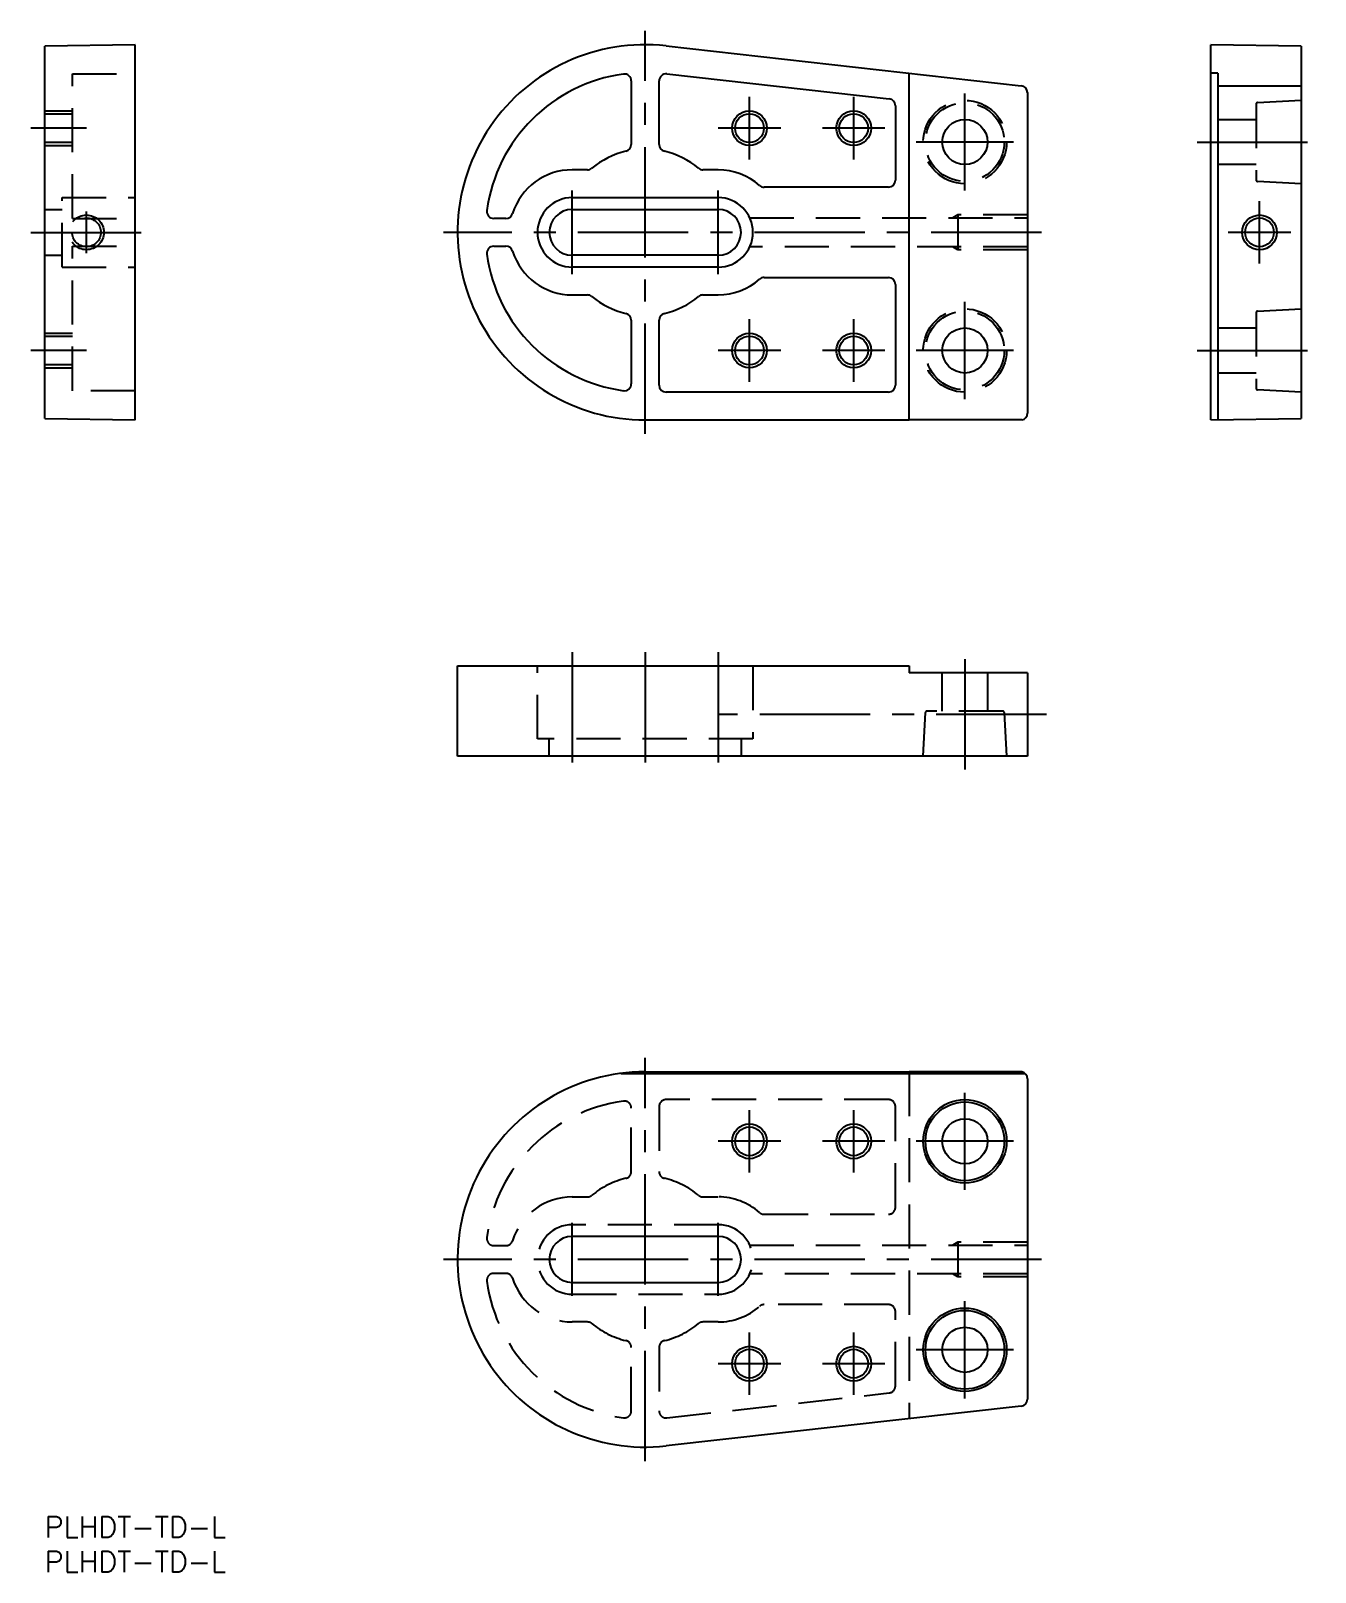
# Model space of a CAD drawing. Extents: x -2 to 183, y -8 to 214.
import ezdxf

# ---------------------------------------------------------------- set-up
doc = ezdxf.new("R2010")
doc.units = 0
doc.header["$LTSCALE"] = 0.5
doc.linetypes.add('CENTER', pattern=[50.8, 31.75, -6.35, 6.35, -6.35])
doc.linetypes.add('DASHED', pattern=[19.05, 12.7, -6.35])
for name, color, linetype in [('MSM_CENTER', 1, 'CENTER'), ('MSM_CONTINUOUS', 7, 'CONTINUOUS'), ('MSM_DASHED', 4, 'DASHED'), ('MSM_NARROW', 5, 'CONTINUOUS'), ('MSM_PART_NUMBER', 7, 'CONTINUOUS')]:
    doc.layers.add(name, color=color, linetype=linetype)
doc.styles.get("Standard").update_dxf_attribs({"font": 'txt.shx', "height": 3, "bigfont": 'bigfont.shx'})

# ---------------------------------------------------------------- blocks, each defined once
blk = doc.blocks.new('*U10')
at = {"layer": 'MSM_PART_NUMBER'}
blk.add_text('PLHDT-TD-L', height=3, dxfattribs=at).set_placement((0, -3))
blk = doc.blocks.new('*U11')
at = {"layer": 'MSM_PART_NUMBER'}
blk.add_text('PLHDT-TD-L', height=3, dxfattribs=at).set_placement((0, -8))

msp = doc.modelspace()

# ---------------------------------------------------------------- linework, layer by layer
at = {"layer": 'MSM_CENTER'}
for p, q in [((86.4, 155.8), (86.4, 213.8)), ((101.4, 195.3), (101.4, 204.3)), ((116.4, 195.3), (116.4, 204.3)), ((132.4, 190.8), (132.4, 204.8)), ((6, 199.8), (-2, 199.8)), ((105.9, 199.8), (96.9, 199.8)), ((120.9, 199.8), (111.9, 199.8)), ((139.4, 197.8), (125.4, 197.8)), ((165.8, 197.8), (182.8, 197.8)), ((75.9, 178.8), (75.9, 190.8)), ((96.9, 178.8), (96.9, 190.8)), ((174.8, 180.3), (174.8, 189.3)), ((6, 181.8), (6, 187.8)), ((-2, 184.8), (15, 184.8)), ((143.4, 184.8), (57.4, 184.8)), ((179.3, 184.8), (170.3, 184.8)), ((132.4, 160.8), (132.4, 174.8)), ((101.4, 163.3), (101.4, 172.3)), ((116.4, 163.3), (116.4, 172.3)), ((6, 167.8), (-2, 167.8)), ((105.9, 167.8), (96.9, 167.8)), ((120.9, 167.8), (111.9, 167.8)), ((139.4, 167.8), (125.4, 167.8)), ((165.8, 167.8), (182.8, 167.8)), ((75.9, 124.4), (75.9, 107.4)), ((86.4, 124.4), (86.4, 107.4)), ((96.9, 124.4), (96.9, 107.4)), ((132.4, 123.4), (132.4, 107.4)), ((144.15, 115.4), (96.9, 115.4)), ((86.4, 7.99), (86.4, 66)), ((132.4, 47), (132.4, 61)), ((101.4, 49.5), (101.4, 58.5)), ((116.4, 49.5), (116.4, 58.5)), ((105.9, 54), (96.9, 54)), ((120.9, 54), (111.9, 54)), ((139.4, 54), (125.4, 54)), ((75.9, 31.75), (75.9, 42.25)), ((96.9, 31.75), (96.9, 42.25)), ((143.4, 37), (57.4, 37)), ((132.4, 17), (132.4, 31)), ((101.4, 17.5), (101.4, 26.5)), ((116.4, 17.5), (116.4, 26.5)), ((139.4, 24), (125.4, 24)), ((105.9, 22), (96.9, 22)), ((120.9, 22), (111.9, 22))]:
    msp.add_line(p, q, dxfattribs=at)
at = {"layer": 'MSM_CONTINUOUS'}
for p, q in [((13, 211.8), (0, 211.57)), ((0, 158.03), (0, 211.57)), ((13, 157.8), (13, 211.8)), ((89.41, 211.63), (140.51, 205.9)), ((180.8, 211.57), (167.8, 211.8)), ((167.8, 157.8), (167.8, 211.8)), ((180.8, 211.57), (180.8, 158.03)), ((84.4, 206.59), (84.4, 197.45)), ((88.4, 197.45), (88.4, 206.6)), ((89.51, 207.6), (121.51, 204.01)), ((124.4, 157.8), (124.4, 207.71)), ((168.8, 207.71), (167.8, 207.71)), ((168.8, 207.71), (168.8, 157.82)), ((141.4, 204.91), (141.4, 158.8)), ((168.8, 205.9), (180.8, 205.9)), ((122.4, 203.01), (122.4, 192.3)), ((78.09, 193.8), (75.9, 193.8)), ((96.9, 193.8), (94.71, 193.8)), ((121.4, 191.3), (103.51, 191.3)), ((75.9, 189.8), (96.9, 189.8)), ((66.36, 186.8), (64.61, 186.8)), ((75.9, 188.1), (96.9, 188.1)), ((64.61, 182.8), (66.36, 182.8)), ((96.9, 181.5), (75.9, 181.5)), ((96.9, 179.8), (75.9, 179.8)), ((103.51, 178.3), (121.4, 178.3)), ((75.9, 175.8), (78.09, 175.8)), ((94.71, 175.8), (96.9, 175.8)), ((122.4, 177.3), (122.4, 162.8)), ((84.4, 172.15), (84.4, 163.01)), ((88.4, 162.8), (88.4, 172.15)), ((121.4, 161.8), (89.4, 161.8)), ((0, 158.03), (13, 157.8)), ((86.4, 157.8), (124.4, 157.8)), ((140.59, 157.82), (124.4, 157.82)), ((167.8, 157.8), (180.8, 158.03)), ((59.4, 122.4), (124.4, 122.4)), ((59.4, 109.4), (59.4, 122.4)), ((124.4, 122.4), (124.4, 121.4)), ((141.4, 121.4), (124.4, 121.4)), ((141.4, 121.4), (141.4, 109.4)), ((141.4, 109.4), (59.4, 109.4)), ((82.91, 63.77), (141.03, 63.77)), ((86.4, 64), (124.4, 64)), ((124.4, 64), (124.4, 63.98)), ((140.59, 63.98), (124.4, 63.98)), ((141.4, 63), (141.4, 16.89)), ((96.9, 40.3), (75.9, 40.3)), ((75.9, 33.7), (96.9, 33.7)), ((140.51, 15.9), (89.41, 10.17))]:
    msp.add_line(p, q, dxfattribs=at)
for centre, radius in [((101.4, 199.8), 2.07), ((116.4, 199.8), 2.07), ((132.4, 197.8), 3.25), ((174.8, 184.8), 2.07), ((132.4, 167.8), 3.25), ((101.4, 167.8), 2.07), ((116.4, 167.8), 2.07), ((132.4, 54), 6), ((132.4, 54), 5.67), ((101.4, 54), 2.07), ((116.4, 54), 2.07), ((132.4, 54), 3.25), ((132.4, 24), 6), ((132.4, 24), 5.67), ((132.4, 24), 3.25), ((101.4, 22), 2.07), ((116.4, 22), 2.07)]:
    msp.add_circle(centre, radius, dxfattribs=at)
for centre, radius, start, end in [((86.4, 184.8), 27, 83.5999, 270), ((86.4, 184.8), 23, 97.8375, 172.1625), ((83.4, 206.59), 1, 0, 97.8375), ((89.4, 206.6), 1, 83.5999, 180), ((140.4, 204.91), 1, 0, 83.5999), ((121.4, 203.01), 1, 0, 83.5999), ((83.4, 197.45), 1, 283.3424, 0), ((89.4, 197.45), 1, 180, 256.6576), ((86.4, 184.8), 12, 103.3424, 129.7151), ((86.4, 184.8), 12, 50.2849, 76.6576), ((75.9, 184.8), 9, 90, 162.5424), ((78.09, 194.8), 1, 270, 309.7151), ((94.71, 194.8), 1, 230.2849, 270), ((96.9, 184.8), 9, 48.5904, 90), ((103.51, 192.3), 1, 228.5904, 270), ((121.4, 192.3), 1, 270, 0), ((75.9, 184.8), 5, 90, 270), ((96.9, 184.8), 5, 270, 90), ((64.61, 187.8), 1, 172.1625, 270), ((66.36, 187.8), 1, 270, 342.5424), ((75.9, 184.8), 3.3, 90, 270), ((96.9, 184.8), 3.3, 270, 90), ((64.61, 181.8), 1, 90, 187.8375), ((66.36, 181.8), 1, 17.4576, 90), ((75.9, 184.8), 9, 197.4576, 270), ((86.4, 184.8), 23, 187.8375, 262.1625), ((96.9, 184.8), 9, 270, 311.4096), ((103.51, 177.3), 1, 90, 131.4096), ((121.4, 177.3), 1, 0, 90), ((78.09, 174.8), 1, 50.2849, 90), ((86.4, 184.8), 12, 230.2849, 256.6576), ((86.4, 184.8), 12, 283.3424, 309.7151), ((94.71, 174.8), 1, 90, 129.7151), ((83.4, 172.15), 1, 0, 76.6576), ((89.4, 172.15), 1, 103.3424, 180), ((83.4, 163.01), 1, 262.1625, 0), ((89.4, 162.8), 1, 180, 270), ((121.4, 162.8), 1, 270, 0), ((140.4, 158.8), 1, 280.7209, 0), ((86.4, 37), 27, 90, 276.4001), ((140.4, 63), 1, 0, 79.2791), ((75.9, 37), 3.3, 90, 270), ((96.9, 37), 3.3, 270, 90), ((140.4, 16.89), 1, 276.4001, 0)]:
    msp.add_arc(centre, radius, start, end, dxfattribs=at)
at = {"layer": 'MSM_DASHED'}
for p, q in [((4, 186.8), (4, 207.6)), ((4, 207.59), (13, 207.59)), ((0, 202.3), (4, 202.3)), ((0, 201.87), (4, 201.87)), ((174.3, 203.27), (174.3, 192.33)), ((174.49, 203.47), (180.8, 203.8)), ((168.8, 201.05), (174.3, 201.05)), ((4, 197.73), (0, 197.73)), ((0, 197.3), (4, 197.3)), ((174.3, 194.55), (168.8, 194.55)), ((180.8, 191.8), (174.49, 192.13)), ((2.5, 179.8), (2.5, 189.8)), ((2.5, 189.8), (13, 189.8)), ((0, 188.1), (2.5, 188.1)), ((4, 186.8), (13, 186.8)), ((101.45, 186.87), (141.4, 186.87)), ((131.4, 187.3), (130.65, 186.87)), ((141.4, 187.3), (131.4, 187.3)), ((131.4, 187.3), (131.4, 182.3)), ((4, 162.01), (4, 182.8)), ((4, 182.8), (13, 182.8)), ((141.4, 182.73), (101.46, 182.73)), ((131.4, 182.3), (130.65, 182.73)), ((141.4, 182.3), (131.4, 182.3)), ((0, 181.5), (2.5, 181.5)), ((2.5, 179.8), (13, 179.8)), ((174.3, 173.27), (174.3, 162.33)), ((174.49, 173.47), (180.8, 173.8)), ((168.8, 171.05), (174.3, 171.05)), ((0, 170.3), (4, 170.3)), ((0, 169.87), (4, 169.87)), ((4, 165.73), (0, 165.73)), ((0, 165.3), (4, 165.3)), ((174.3, 164.55), (168.8, 164.55)), ((13, 162.01), (4, 162.01)), ((180.8, 161.8), (174.49, 162.13)), ((70.9, 111.9), (70.9, 122.4)), ((101.9, 122.4), (101.9, 111.9)), ((129.15, 115.9), (129.15, 121.4)), ((135.65, 121.4), (135.65, 115.9)), ((126.4, 109.4), (126.73, 115.71)), ((137.87, 115.9), (126.93, 115.9)), ((138.07, 115.71), (138.4, 109.4)), ((101.9, 111.9), (70.9, 111.9)), ((72.6, 109.4), (72.6, 111.9)), ((100.2, 111.9), (100.2, 109.4)), ((124.4, 63.98), (124.4, 14.09)), ((121.4, 60), (89.4, 60)), ((84.4, 49.65), (84.4, 58.79)), ((88.4, 59), (88.4, 49.65)), ((122.4, 44.5), (122.4, 59)), ((75.9, 46), (78.09, 46)), ((94.71, 46), (96.9, 46)), ((103.51, 43.5), (121.4, 43.5)), ((96.9, 42), (75.9, 42)), ((64.61, 39), (66.36, 39)), ((101.45, 39.07), (141.4, 39.07)), ((131.4, 39.5), (130.65, 39.07)), ((141.4, 39.5), (131.4, 39.5)), ((131.4, 39.5), (131.4, 34.5)), ((66.36, 35), (64.61, 35)), ((141.4, 34.93), (101.45, 34.93)), ((131.4, 34.5), (130.65, 34.93)), ((141.4, 34.5), (131.4, 34.5)), ((75.9, 32), (96.9, 32)), ((121.4, 30.5), (103.51, 30.5)), ((122.4, 18.79), (122.4, 29.5)), ((78.09, 28), (75.9, 28)), ((96.9, 28), (94.71, 28)), ((84.4, 15.21), (84.4, 24.35)), ((88.4, 24.35), (88.4, 15.2)), ((89.51, 14.2), (121.51, 17.79))]:
    msp.add_line(p, q, dxfattribs=at)
for centre, radius in [((132.4, 197.8), 6), ((132.4, 197.8), 5.67), ((6, 184.8), 2.5), ((6, 184.8), 2.07), ((132.4, 167.8), 6), ((132.4, 167.8), 5.67)]:
    msp.add_circle(centre, radius, dxfattribs=at)
for centre, radius, start, end in [((174.5, 203.27), 0.2, 93, 180), ((174.5, 192.33), 0.2, 180, 267), ((174.5, 173.27), 0.2, 93, 180), ((174.5, 162.33), 0.2, 180, 267), ((126.93, 115.7), 0.2, 90, 177), ((137.87, 115.7), 0.2, 3, 90), ((89.4, 59), 1, 90, 180), ((121.4, 59), 1, 0, 90), ((86.4, 37), 23, 97.8375, 172.1625), ((83.4, 58.79), 1, 0, 97.8375), ((83.4, 49.65), 1, 283.3424, 0), ((89.4, 49.65), 1, 180, 256.6576), ((86.4, 37), 12, 103.3424, 129.7151), ((86.4, 37), 12, 50.2849, 76.6576), ((75.9, 37), 9, 90, 162.5424), ((78.09, 47), 1, 270, 309.7151), ((94.71, 47), 1, 230.2849, 270), ((96.9, 37), 9, 48.5904, 90), ((121.4, 44.5), 1, 270, 0), ((103.51, 44.5), 1, 228.5904, 270), ((64.61, 40), 1, 172.1625, 270), ((75.9, 37), 5, 90, 270), ((96.9, 37), 5, 270, 90), ((66.36, 40), 1, 270, 342.5424), ((64.61, 34), 1, 90, 187.8375), ((86.4, 37), 23, 187.8375, 262.1625), ((66.36, 34), 1, 17.4576, 90), ((75.9, 37), 9, 197.4576, 270), ((96.9, 37), 9, 270, 311.4096), ((103.51, 29.5), 1, 90, 131.4096), ((121.4, 29.5), 1, 0, 90), ((78.09, 27), 1, 50.2849, 90), ((86.4, 37), 12, 230.2849, 256.6576), ((86.4, 37), 12, 283.3424, 309.7151), ((94.71, 27), 1, 90, 129.7151), ((83.4, 24.35), 1, 0, 76.6576), ((89.4, 24.35), 1, 103.3424, 180), ((121.4, 18.79), 1, 276.4001, 0), ((83.4, 15.21), 1, 262.1625, 0), ((89.4, 15.2), 1, 180, 276.4001)]:
    msp.add_arc(centre, radius, start, end, dxfattribs=at)
at = {"layer": 'MSM_NARROW'}
for centre in [(101.4, 199.8), (116.4, 199.8), (174.8, 184.8), (101.4, 167.8), (116.4, 167.8), (101.4, 54), (116.4, 54), (101.4, 22), (116.4, 22)]:
    msp.add_circle(centre, 2.5, dxfattribs=at)

# ---------------------------------------------------------------- block references
at = {"layer": 'MSM_CONTINUOUS'}
for name in ['*U10', '*U11']:
    msp.add_blockref(name, (0, 0), dxfattribs=at)

doc.saveas('drawing.dxf')
